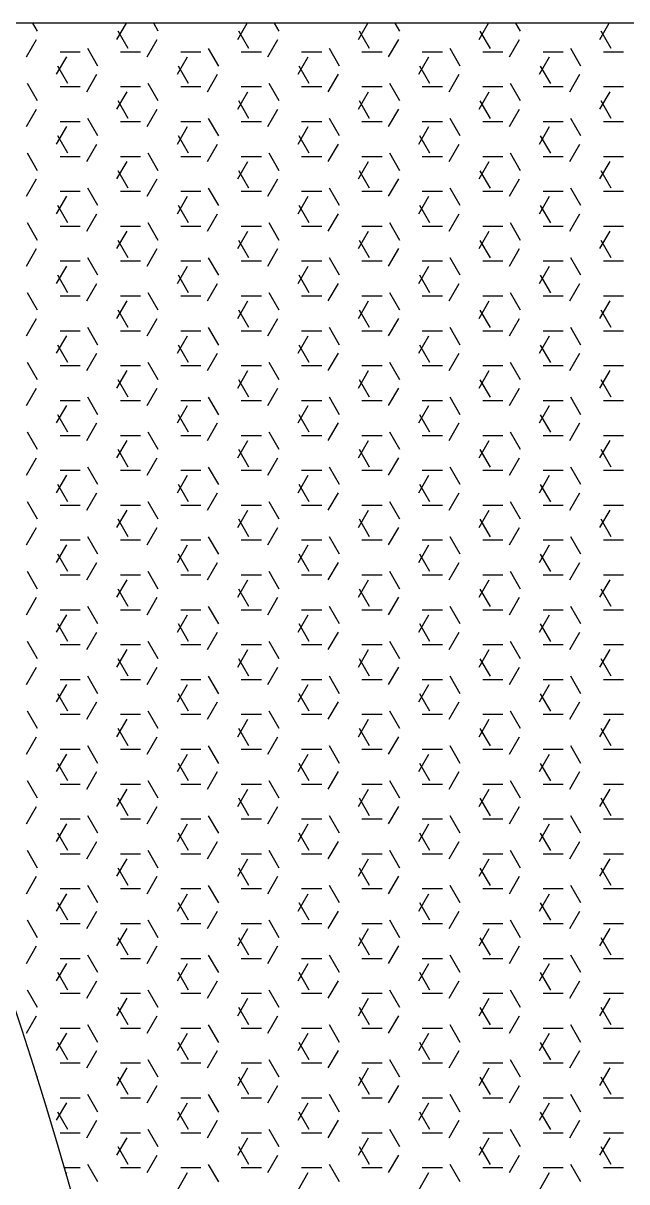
# Model space of a CAD drawing. Header units: inches. Extents: x 17051 to 22421, y 40046 to 42546.
# Drawn here: x 17401.95 to 17421, y 41664.05 to 41700.59 of the extents above; entities that cross this region are included whole.
import ezdxf

# ---------------------------------------------------------------- set-up
doc = ezdxf.new("R2010")
doc.units = ezdxf.units.IN
doc.header["$MEASUREMENT"] = 0
doc.layers.add('freecads.com', color=7, linetype='Continuous')

msp = doc.modelspace()

# ---------------------------------------------------------------- linework, layer by layer
at = {"layer": 'freecads.com'}
for p, q in [((17430.61, 41700.594), (17386.844, 41700.594)), ((17402.401, 41700.34), (17402.255, 41700.594)), ((17404.907, 41700.082), (17405.203, 41700.594)), ((17406.211, 41700.34), (17406.065, 41700.594)), ((17408.717, 41700.082), (17409.013, 41700.594)), ((17410.021, 41700.34), (17409.875, 41700.594)), ((17412.527, 41700.082), (17412.823, 41700.594)), ((17413.831, 41700.34), (17413.685, 41700.594)), ((17416.337, 41700.082), (17416.633, 41700.594)), ((17417.641, 41700.34), (17417.495, 41700.594)), ((17420.147, 41700.082), (17420.443, 41700.594)), ((17405.259, 41699.791), (17404.941, 41700.34)), ((17409.069, 41699.791), (17408.751, 41700.34)), ((17412.879, 41699.791), (17412.561, 41700.34)), ((17416.689, 41699.791), (17416.371, 41700.34)), ((17420.499, 41699.791), (17420.181, 41700.34)), ((17402.05, 41699.532), (17402.367, 41700.082)), ((17404.306, 41699.241), (17403.989, 41699.791)), ((17405.86, 41699.532), (17406.177, 41700.082)), ((17408.116, 41699.241), (17407.799, 41699.791)), ((17409.67, 41699.532), (17409.987, 41700.082)), ((17411.926, 41699.241), (17411.609, 41699.791)), ((17413.48, 41699.532), (17413.797, 41700.082)), ((17415.736, 41699.241), (17415.419, 41699.791)), ((17417.29, 41699.532), (17417.607, 41700.082)), ((17419.546, 41699.241), (17419.229, 41699.791)), ((17403.002, 41698.982), (17403.32, 41699.532)), ((17403.112, 41699.691), (17403.747, 41699.691)), ((17405.017, 41699.691), (17405.652, 41699.691)), ((17406.812, 41698.982), (17407.13, 41699.532)), ((17406.922, 41699.691), (17407.557, 41699.691)), ((17408.827, 41699.691), (17409.462, 41699.691)), ((17410.622, 41698.982), (17410.94, 41699.532)), ((17410.732, 41699.691), (17411.367, 41699.691)), ((17412.637, 41699.691), (17413.272, 41699.691)), ((17414.432, 41698.982), (17414.75, 41699.532)), ((17414.542, 41699.691), (17415.177, 41699.691)), ((17416.447, 41699.691), (17417.082, 41699.691)), ((17418.242, 41698.982), (17418.56, 41699.532)), ((17418.352, 41699.691), (17418.987, 41699.691)), ((17420.257, 41699.691), (17420.892, 41699.691)), ((17403.354, 41698.691), (17403.036, 41699.241)), ((17407.164, 41698.691), (17406.846, 41699.241)), ((17410.974, 41698.691), (17410.656, 41699.241)), ((17414.784, 41698.691), (17414.466, 41699.241)), ((17418.594, 41698.691), (17418.276, 41699.241)), ((17402.401, 41698.141), (17402.084, 41698.691)), ((17403.955, 41698.432), (17404.272, 41698.982)), ((17406.211, 41698.141), (17405.894, 41698.691)), ((17407.765, 41698.432), (17408.082, 41698.982)), ((17410.021, 41698.141), (17409.704, 41698.691)), ((17411.575, 41698.432), (17411.892, 41698.982)), ((17413.831, 41698.141), (17413.514, 41698.691)), ((17415.385, 41698.432), (17415.702, 41698.982)), ((17417.641, 41698.141), (17417.324, 41698.691)), ((17419.195, 41698.432), (17419.512, 41698.982)), ((17403.112, 41698.591), (17403.747, 41698.591)), ((17404.907, 41697.882), (17405.225, 41698.432)), ((17405.017, 41698.591), (17405.652, 41698.591)), ((17406.922, 41698.591), (17407.557, 41698.591)), ((17408.717, 41697.882), (17409.035, 41698.432)), ((17408.827, 41698.591), (17409.462, 41698.591)), ((17410.732, 41698.591), (17411.367, 41698.591)), ((17412.527, 41697.882), (17412.845, 41698.432)), ((17412.637, 41698.591), (17413.272, 41698.591)), ((17414.542, 41698.591), (17415.177, 41698.591)), ((17416.337, 41697.882), (17416.655, 41698.432)), ((17416.447, 41698.591), (17417.082, 41698.591)), ((17418.352, 41698.591), (17418.987, 41698.591)), ((17420.147, 41697.882), (17420.465, 41698.432)), ((17420.257, 41698.591), (17420.892, 41698.591)), ((17405.259, 41697.591), (17404.941, 41698.141)), ((17409.069, 41697.591), (17408.751, 41698.141)), ((17412.879, 41697.591), (17412.561, 41698.141)), ((17416.689, 41697.591), (17416.371, 41698.141)), ((17420.499, 41697.591), (17420.181, 41698.141)), ((17402.05, 41697.332), (17402.367, 41697.882)), ((17404.306, 41697.041), (17403.989, 41697.591)), ((17405.86, 41697.332), (17406.177, 41697.882)), ((17408.116, 41697.041), (17407.799, 41697.591)), ((17409.67, 41697.332), (17409.987, 41697.882)), ((17411.926, 41697.041), (17411.609, 41697.591)), ((17413.48, 41697.332), (17413.797, 41697.882)), ((17415.736, 41697.041), (17415.419, 41697.591)), ((17417.29, 41697.332), (17417.607, 41697.882)), ((17419.546, 41697.041), (17419.229, 41697.591)), ((17403.002, 41696.782), (17403.32, 41697.332)), ((17403.112, 41697.491), (17403.747, 41697.491)), ((17405.017, 41697.491), (17405.652, 41697.491)), ((17406.812, 41696.782), (17407.13, 41697.332)), ((17406.922, 41697.491), (17407.557, 41697.491)), ((17408.827, 41697.491), (17409.462, 41697.491)), ((17410.622, 41696.782), (17410.94, 41697.332)), ((17410.732, 41697.491), (17411.367, 41697.491)), ((17412.637, 41697.491), (17413.272, 41697.491)), ((17414.432, 41696.782), (17414.75, 41697.332)), ((17414.542, 41697.491), (17415.177, 41697.491)), ((17416.447, 41697.491), (17417.082, 41697.491)), ((17418.242, 41696.782), (17418.56, 41697.332)), ((17418.352, 41697.491), (17418.987, 41697.491)), ((17420.257, 41697.491), (17420.892, 41697.491)), ((17403.354, 41696.491), (17403.036, 41697.041)), ((17407.164, 41696.491), (17406.846, 41697.041)), ((17410.974, 41696.491), (17410.656, 41697.041)), ((17414.784, 41696.491), (17414.466, 41697.041)), ((17418.594, 41696.491), (17418.276, 41697.041)), ((17402.401, 41695.941), (17402.084, 41696.491)), ((17403.955, 41696.232), (17404.272, 41696.782)), ((17406.211, 41695.941), (17405.894, 41696.491)), ((17407.765, 41696.232), (17408.082, 41696.782)), ((17410.021, 41695.941), (17409.704, 41696.491)), ((17411.575, 41696.232), (17411.892, 41696.782)), ((17413.831, 41695.941), (17413.514, 41696.491)), ((17415.385, 41696.232), (17415.702, 41696.782)), ((17417.641, 41695.941), (17417.324, 41696.491)), ((17419.195, 41696.232), (17419.512, 41696.782)), ((17403.112, 41696.391), (17403.747, 41696.391)), ((17404.907, 41695.682), (17405.225, 41696.232)), ((17405.017, 41696.391), (17405.652, 41696.391)), ((17406.922, 41696.391), (17407.557, 41696.391)), ((17408.717, 41695.682), (17409.035, 41696.232)), ((17408.827, 41696.391), (17409.462, 41696.391)), ((17410.732, 41696.391), (17411.367, 41696.391)), ((17412.527, 41695.682), (17412.845, 41696.232)), ((17412.637, 41696.391), (17413.272, 41696.391)), ((17414.542, 41696.391), (17415.177, 41696.391)), ((17416.337, 41695.682), (17416.655, 41696.232)), ((17416.447, 41696.391), (17417.082, 41696.391)), ((17418.352, 41696.391), (17418.987, 41696.391)), ((17420.147, 41695.682), (17420.465, 41696.232)), ((17420.257, 41696.391), (17420.892, 41696.391)), ((17405.259, 41695.391), (17404.941, 41695.941)), ((17409.069, 41695.391), (17408.751, 41695.941)), ((17412.879, 41695.391), (17412.561, 41695.941)), ((17416.689, 41695.391), (17416.371, 41695.941)), ((17420.499, 41695.391), (17420.181, 41695.941)), ((17402.05, 41695.132), (17402.367, 41695.682)), ((17405.86, 41695.132), (17406.177, 41695.682)), ((17409.67, 41695.132), (17409.987, 41695.682)), ((17413.48, 41695.132), (17413.797, 41695.682)), ((17417.29, 41695.132), (17417.607, 41695.682)), ((17403.002, 41694.582), (17403.32, 41695.132)), ((17403.112, 41695.291), (17403.747, 41695.291)), ((17404.306, 41694.841), (17403.989, 41695.391)), ((17405.017, 41695.291), (17405.652, 41695.291)), ((17406.812, 41694.582), (17407.13, 41695.132)), ((17406.922, 41695.291), (17407.557, 41695.291)), ((17408.116, 41694.841), (17407.799, 41695.391)), ((17408.827, 41695.291), (17409.462, 41695.291)), ((17410.622, 41694.582), (17410.94, 41695.132)), ((17410.732, 41695.291), (17411.367, 41695.291)), ((17411.926, 41694.841), (17411.609, 41695.391)), ((17412.637, 41695.291), (17413.272, 41695.291)), ((17414.432, 41694.582), (17414.75, 41695.132)), ((17414.542, 41695.291), (17415.177, 41695.291)), ((17415.736, 41694.841), (17415.419, 41695.391)), ((17416.447, 41695.291), (17417.082, 41695.291)), ((17418.242, 41694.582), (17418.56, 41695.132)), ((17418.352, 41695.291), (17418.987, 41695.291)), ((17419.546, 41694.841), (17419.229, 41695.391)), ((17420.257, 41695.291), (17420.892, 41695.291)), ((17403.354, 41694.291), (17403.036, 41694.841)), ((17407.164, 41694.291), (17406.846, 41694.841)), ((17410.974, 41694.291), (17410.656, 41694.841)), ((17414.784, 41694.291), (17414.466, 41694.841)), ((17418.594, 41694.291), (17418.276, 41694.841)), ((17403.955, 41694.032), (17404.272, 41694.582)), ((17407.765, 41694.032), (17408.082, 41694.582)), ((17411.575, 41694.032), (17411.892, 41694.582)), ((17415.385, 41694.032), (17415.702, 41694.582)), ((17419.195, 41694.032), (17419.512, 41694.582)), ((17402.401, 41693.741), (17402.084, 41694.291)), ((17403.112, 41694.192), (17403.747, 41694.192)), ((17404.907, 41693.483), (17405.225, 41694.032)), ((17405.017, 41694.192), (17405.652, 41694.192)), ((17406.211, 41693.741), (17405.894, 41694.291)), ((17406.922, 41694.192), (17407.557, 41694.192)), ((17408.717, 41693.483), (17409.035, 41694.032)), ((17408.827, 41694.192), (17409.462, 41694.192)), ((17410.021, 41693.741), (17409.704, 41694.291)), ((17410.732, 41694.192), (17411.367, 41694.192)), ((17412.527, 41693.483), (17412.845, 41694.032)), ((17412.637, 41694.192), (17413.272, 41694.192)), ((17413.831, 41693.741), (17413.514, 41694.291)), ((17414.542, 41694.192), (17415.177, 41694.192)), ((17416.337, 41693.483), (17416.655, 41694.032)), ((17416.447, 41694.192), (17417.082, 41694.192)), ((17417.641, 41693.741), (17417.324, 41694.291)), ((17418.352, 41694.192), (17418.987, 41694.192)), ((17420.147, 41693.483), (17420.465, 41694.032)), ((17420.257, 41694.192), (17420.892, 41694.192)), ((17405.259, 41693.191), (17404.941, 41693.741)), ((17409.069, 41693.191), (17408.751, 41693.741)), ((17412.879, 41693.191), (17412.561, 41693.741)), ((17416.689, 41693.191), (17416.371, 41693.741)), ((17420.499, 41693.191), (17420.181, 41693.741)), ((17402.05, 41692.933), (17402.367, 41693.483)), ((17405.86, 41692.933), (17406.177, 41693.483)), ((17409.67, 41692.933), (17409.987, 41693.483)), ((17413.48, 41692.933), (17413.797, 41693.483)), ((17417.29, 41692.933), (17417.607, 41693.483)), ((17403.002, 41692.383), (17403.32, 41692.933)), ((17403.112, 41693.092), (17403.747, 41693.092)), ((17404.306, 41692.642), (17403.989, 41693.191)), ((17405.017, 41693.092), (17405.652, 41693.092)), ((17406.812, 41692.383), (17407.13, 41692.933)), ((17406.922, 41693.092), (17407.557, 41693.092)), ((17408.116, 41692.642), (17407.799, 41693.191)), ((17408.827, 41693.092), (17409.462, 41693.092)), ((17410.622, 41692.383), (17410.94, 41692.933)), ((17410.732, 41693.092), (17411.367, 41693.092)), ((17411.926, 41692.642), (17411.609, 41693.191)), ((17412.637, 41693.092), (17413.272, 41693.092)), ((17414.432, 41692.383), (17414.75, 41692.933)), ((17414.542, 41693.092), (17415.177, 41693.092)), ((17415.736, 41692.642), (17415.419, 41693.191)), ((17416.447, 41693.092), (17417.082, 41693.092)), ((17418.242, 41692.383), (17418.56, 41692.933)), ((17418.352, 41693.092), (17418.987, 41693.092)), ((17419.546, 41692.642), (17419.229, 41693.191)), ((17420.257, 41693.092), (17420.892, 41693.092)), ((17403.354, 41692.092), (17403.036, 41692.642)), ((17407.164, 41692.092), (17406.846, 41692.642)), ((17410.974, 41692.092), (17410.656, 41692.642)), ((17414.784, 41692.092), (17414.466, 41692.642)), ((17418.594, 41692.092), (17418.276, 41692.642)), ((17403.955, 41691.833), (17404.272, 41692.383)), ((17407.765, 41691.833), (17408.082, 41692.383)), ((17411.575, 41691.833), (17411.892, 41692.383)), ((17415.385, 41691.833), (17415.702, 41692.383)), ((17419.195, 41691.833), (17419.512, 41692.383)), ((17402.401, 41691.542), (17402.084, 41692.092)), ((17403.112, 41691.992), (17403.747, 41691.992)), ((17404.907, 41691.283), (17405.225, 41691.833)), ((17405.017, 41691.992), (17405.652, 41691.992)), ((17406.211, 41691.542), (17405.894, 41692.092)), ((17406.922, 41691.992), (17407.557, 41691.992)), ((17408.717, 41691.283), (17409.035, 41691.833)), ((17408.827, 41691.992), (17409.462, 41691.992)), ((17410.021, 41691.542), (17409.704, 41692.092)), ((17410.732, 41691.992), (17411.367, 41691.992)), ((17412.527, 41691.283), (17412.845, 41691.833)), ((17412.637, 41691.992), (17413.272, 41691.992)), ((17413.831, 41691.542), (17413.514, 41692.092)), ((17414.542, 41691.992), (17415.177, 41691.992)), ((17416.337, 41691.283), (17416.655, 41691.833)), ((17416.447, 41691.992), (17417.082, 41691.992)), ((17417.641, 41691.542), (17417.324, 41692.092)), ((17418.352, 41691.992), (17418.987, 41691.992)), ((17420.147, 41691.283), (17420.465, 41691.833)), ((17420.257, 41691.992), (17420.892, 41691.992)), ((17405.259, 41690.992), (17404.941, 41691.542)), ((17409.069, 41690.992), (17408.751, 41691.542)), ((17412.879, 41690.992), (17412.561, 41691.542)), ((17416.689, 41690.992), (17416.371, 41691.542)), ((17420.499, 41690.992), (17420.181, 41691.542)), ((17402.05, 41690.733), (17402.367, 41691.283)), ((17405.86, 41690.733), (17406.177, 41691.283)), ((17409.67, 41690.733), (17409.987, 41691.283)), ((17413.48, 41690.733), (17413.797, 41691.283)), ((17417.29, 41690.733), (17417.607, 41691.283)), ((17403.002, 41690.183), (17403.32, 41690.733)), ((17403.112, 41690.892), (17403.747, 41690.892)), ((17404.306, 41690.442), (17403.989, 41690.992)), ((17405.017, 41690.892), (17405.652, 41690.892)), ((17406.812, 41690.183), (17407.13, 41690.733)), ((17406.922, 41690.892), (17407.557, 41690.892)), ((17408.116, 41690.442), (17407.799, 41690.992)), ((17408.827, 41690.892), (17409.462, 41690.892)), ((17410.622, 41690.183), (17410.94, 41690.733)), ((17410.732, 41690.892), (17411.367, 41690.892)), ((17411.926, 41690.442), (17411.609, 41690.992)), ((17412.637, 41690.892), (17413.272, 41690.892)), ((17414.432, 41690.183), (17414.75, 41690.733)), ((17414.542, 41690.892), (17415.177, 41690.892)), ((17415.736, 41690.442), (17415.419, 41690.992)), ((17416.447, 41690.892), (17417.082, 41690.892)), ((17418.242, 41690.183), (17418.56, 41690.733)), ((17418.352, 41690.892), (17418.987, 41690.892)), ((17419.546, 41690.442), (17419.229, 41690.992)), ((17420.257, 41690.892), (17420.892, 41690.892)), ((17403.354, 41689.892), (17403.036, 41690.442)), ((17407.164, 41689.892), (17406.846, 41690.442)), ((17410.974, 41689.892), (17410.656, 41690.442)), ((17414.784, 41689.892), (17414.466, 41690.442)), ((17418.594, 41689.892), (17418.276, 41690.442)), ((17403.955, 41689.633), (17404.272, 41690.183)), ((17407.765, 41689.633), (17408.082, 41690.183)), ((17411.575, 41689.633), (17411.892, 41690.183)), ((17415.385, 41689.633), (17415.702, 41690.183)), ((17419.195, 41689.633), (17419.512, 41690.183)), ((17402.401, 41689.342), (17402.084, 41689.892)), ((17403.112, 41689.792), (17403.747, 41689.792)), ((17404.907, 41689.083), (17405.225, 41689.633)), ((17405.017, 41689.792), (17405.652, 41689.792)), ((17406.211, 41689.342), (17405.894, 41689.892)), ((17406.922, 41689.792), (17407.557, 41689.792)), ((17408.717, 41689.083), (17409.035, 41689.633)), ((17408.827, 41689.792), (17409.462, 41689.792)), ((17410.021, 41689.342), (17409.704, 41689.892)), ((17410.732, 41689.792), (17411.367, 41689.792)), ((17412.527, 41689.083), (17412.845, 41689.633)), ((17412.637, 41689.792), (17413.272, 41689.792)), ((17413.831, 41689.342), (17413.514, 41689.892)), ((17414.542, 41689.792), (17415.177, 41689.792)), ((17416.337, 41689.083), (17416.655, 41689.633)), ((17416.447, 41689.792), (17417.082, 41689.792)), ((17417.641, 41689.342), (17417.324, 41689.892)), ((17418.352, 41689.792), (17418.987, 41689.792)), ((17420.147, 41689.083), (17420.465, 41689.633)), ((17420.257, 41689.792), (17420.892, 41689.792)), ((17405.259, 41688.792), (17404.941, 41689.342)), ((17409.069, 41688.792), (17408.751, 41689.342)), ((17412.879, 41688.792), (17412.561, 41689.342)), ((17416.689, 41688.792), (17416.371, 41689.342)), ((17420.499, 41688.792), (17420.181, 41689.342)), ((17402.05, 41688.533), (17402.367, 41689.083)), ((17405.86, 41688.533), (17406.177, 41689.083)), ((17409.67, 41688.533), (17409.987, 41689.083)), ((17413.48, 41688.533), (17413.797, 41689.083)), ((17417.29, 41688.533), (17417.607, 41689.083)), ((17403.002, 41687.983), (17403.32, 41688.533)), ((17403.112, 41688.692), (17403.747, 41688.692)), ((17404.306, 41688.242), (17403.989, 41688.792)), ((17405.017, 41688.692), (17405.652, 41688.692)), ((17406.812, 41687.983), (17407.13, 41688.533)), ((17406.922, 41688.692), (17407.557, 41688.692)), ((17408.116, 41688.242), (17407.799, 41688.792)), ((17408.827, 41688.692), (17409.462, 41688.692)), ((17410.622, 41687.983), (17410.94, 41688.533)), ((17410.732, 41688.692), (17411.367, 41688.692)), ((17411.926, 41688.242), (17411.609, 41688.792)), ((17412.637, 41688.692), (17413.272, 41688.692)), ((17414.432, 41687.983), (17414.75, 41688.533)), ((17414.542, 41688.692), (17415.177, 41688.692)), ((17415.736, 41688.242), (17415.419, 41688.792)), ((17416.447, 41688.692), (17417.082, 41688.692)), ((17418.242, 41687.983), (17418.56, 41688.533)), ((17418.352, 41688.692), (17418.987, 41688.692)), ((17419.546, 41688.242), (17419.229, 41688.792)), ((17420.257, 41688.692), (17420.892, 41688.692)), ((17403.354, 41687.692), (17403.036, 41688.242)), ((17407.164, 41687.692), (17406.846, 41688.242)), ((17410.974, 41687.692), (17410.656, 41688.242)), ((17414.784, 41687.692), (17414.466, 41688.242)), ((17418.594, 41687.692), (17418.276, 41688.242)), ((17403.955, 41687.433), (17404.272, 41687.983)), ((17407.765, 41687.433), (17408.082, 41687.983)), ((17411.575, 41687.433), (17411.892, 41687.983)), ((17415.385, 41687.433), (17415.702, 41687.983)), ((17419.195, 41687.433), (17419.512, 41687.983)), ((17402.401, 41687.142), (17402.084, 41687.692)), ((17403.112, 41687.592), (17403.747, 41687.592)), ((17404.907, 41686.883), (17405.225, 41687.433)), ((17405.017, 41687.592), (17405.652, 41687.592)), ((17406.211, 41687.142), (17405.894, 41687.692)), ((17406.922, 41687.592), (17407.557, 41687.592)), ((17408.717, 41686.883), (17409.035, 41687.433)), ((17408.827, 41687.592), (17409.462, 41687.592)), ((17410.021, 41687.142), (17409.704, 41687.692)), ((17410.732, 41687.592), (17411.367, 41687.592)), ((17412.527, 41686.883), (17412.845, 41687.433)), ((17412.637, 41687.592), (17413.272, 41687.592)), ((17413.831, 41687.142), (17413.514, 41687.692)), ((17414.542, 41687.592), (17415.177, 41687.592)), ((17416.337, 41686.883), (17416.655, 41687.433)), ((17416.447, 41687.592), (17417.082, 41687.592)), ((17417.641, 41687.142), (17417.324, 41687.692)), ((17418.352, 41687.592), (17418.987, 41687.592)), ((17420.147, 41686.883), (17420.465, 41687.433)), ((17420.257, 41687.592), (17420.892, 41687.592)), ((17405.259, 41686.592), (17404.941, 41687.142)), ((17409.069, 41686.592), (17408.751, 41687.142)), ((17412.879, 41686.592), (17412.561, 41687.142)), ((17416.689, 41686.592), (17416.371, 41687.142)), ((17420.499, 41686.592), (17420.181, 41687.142)), ((17402.05, 41686.333), (17402.367, 41686.883)), ((17405.86, 41686.333), (17406.177, 41686.883)), ((17409.67, 41686.333), (17409.987, 41686.883)), ((17413.48, 41686.333), (17413.797, 41686.883)), ((17417.29, 41686.333), (17417.607, 41686.883)), ((17403.002, 41685.784), (17403.32, 41686.333)), ((17403.112, 41686.493), (17403.747, 41686.493)), ((17404.306, 41686.042), (17403.989, 41686.592)), ((17405.017, 41686.493), (17405.652, 41686.493)), ((17406.812, 41685.784), (17407.13, 41686.333)), ((17406.922, 41686.493), (17407.557, 41686.493)), ((17408.116, 41686.042), (17407.799, 41686.592)), ((17408.827, 41686.493), (17409.462, 41686.493)), ((17410.622, 41685.784), (17410.94, 41686.333)), ((17410.732, 41686.493), (17411.367, 41686.493)), ((17411.926, 41686.042), (17411.609, 41686.592)), ((17412.637, 41686.493), (17413.272, 41686.493)), ((17414.432, 41685.784), (17414.75, 41686.333)), ((17414.542, 41686.493), (17415.177, 41686.493)), ((17415.736, 41686.042), (17415.419, 41686.592)), ((17416.447, 41686.493), (17417.082, 41686.493)), ((17418.242, 41685.784), (17418.56, 41686.333)), ((17418.352, 41686.493), (17418.987, 41686.493)), ((17419.546, 41686.042), (17419.229, 41686.592)), ((17420.257, 41686.493), (17420.892, 41686.493)), ((17403.354, 41685.492), (17403.036, 41686.042)), ((17407.164, 41685.492), (17406.846, 41686.042)), ((17410.974, 41685.492), (17410.656, 41686.042)), ((17414.784, 41685.492), (17414.466, 41686.042)), ((17418.594, 41685.492), (17418.276, 41686.042)), ((17403.955, 41685.234), (17404.272, 41685.784)), ((17407.765, 41685.234), (17408.082, 41685.784)), ((17411.575, 41685.234), (17411.892, 41685.784)), ((17415.385, 41685.234), (17415.702, 41685.784)), ((17419.195, 41685.234), (17419.512, 41685.784)), ((17402.401, 41684.943), (17402.084, 41685.492)), ((17403.112, 41685.393), (17403.747, 41685.393)), ((17404.907, 41684.684), (17405.225, 41685.234)), ((17405.017, 41685.393), (17405.652, 41685.393)), ((17406.211, 41684.943), (17405.894, 41685.492)), ((17406.922, 41685.393), (17407.557, 41685.393)), ((17408.717, 41684.684), (17409.035, 41685.234)), ((17408.827, 41685.393), (17409.462, 41685.393)), ((17410.021, 41684.943), (17409.704, 41685.492)), ((17410.732, 41685.393), (17411.367, 41685.393)), ((17412.527, 41684.684), (17412.845, 41685.234)), ((17412.637, 41685.393), (17413.272, 41685.393)), ((17413.831, 41684.943), (17413.514, 41685.492)), ((17414.542, 41685.393), (17415.177, 41685.393)), ((17416.337, 41684.684), (17416.655, 41685.234)), ((17416.447, 41685.393), (17417.082, 41685.393)), ((17417.641, 41684.943), (17417.324, 41685.492)), ((17418.352, 41685.393), (17418.987, 41685.393)), ((17420.147, 41684.684), (17420.465, 41685.234)), ((17420.257, 41685.393), (17420.892, 41685.393)), ((17405.259, 41684.393), (17404.941, 41684.943)), ((17409.069, 41684.393), (17408.751, 41684.943)), ((17412.879, 41684.393), (17412.561, 41684.943)), ((17416.689, 41684.393), (17416.371, 41684.943)), ((17420.499, 41684.393), (17420.181, 41684.943)), ((17402.05, 41684.134), (17402.367, 41684.684)), ((17405.86, 41684.134), (17406.177, 41684.684)), ((17409.67, 41684.134), (17409.987, 41684.684)), ((17413.48, 41684.134), (17413.797, 41684.684)), ((17417.29, 41684.134), (17417.607, 41684.684)), ((17403.002, 41683.584), (17403.32, 41684.134)), ((17403.112, 41684.293), (17403.747, 41684.293)), ((17404.306, 41683.843), (17403.989, 41684.393)), ((17405.017, 41684.293), (17405.652, 41684.293)), ((17406.812, 41683.584), (17407.13, 41684.134)), ((17406.922, 41684.293), (17407.557, 41684.293)), ((17408.116, 41683.843), (17407.799, 41684.393)), ((17408.827, 41684.293), (17409.462, 41684.293)), ((17410.622, 41683.584), (17410.94, 41684.134)), ((17410.732, 41684.293), (17411.367, 41684.293)), ((17411.926, 41683.843), (17411.609, 41684.393)), ((17412.637, 41684.293), (17413.272, 41684.293)), ((17414.432, 41683.584), (17414.75, 41684.134)), ((17414.542, 41684.293), (17415.177, 41684.293)), ((17415.736, 41683.843), (17415.419, 41684.393)), ((17416.447, 41684.293), (17417.082, 41684.293)), ((17418.242, 41683.584), (17418.56, 41684.134)), ((17418.352, 41684.293), (17418.987, 41684.293)), ((17419.546, 41683.843), (17419.229, 41684.393)), ((17420.257, 41684.293), (17420.892, 41684.293)), ((17403.354, 41683.293), (17403.036, 41683.843)), ((17407.164, 41683.293), (17406.846, 41683.843)), ((17410.974, 41683.293), (17410.656, 41683.843)), ((17414.784, 41683.293), (17414.466, 41683.843)), ((17418.594, 41683.293), (17418.276, 41683.843)), ((17403.955, 41683.034), (17404.272, 41683.584)), ((17407.765, 41683.034), (17408.082, 41683.584)), ((17411.575, 41683.034), (17411.892, 41683.584)), ((17415.385, 41683.034), (17415.702, 41683.584)), ((17419.195, 41683.034), (17419.512, 41683.584)), ((17402.401, 41682.743), (17402.084, 41683.293)), ((17403.112, 41683.193), (17403.747, 41683.193)), ((17404.907, 41682.484), (17405.225, 41683.034)), ((17405.017, 41683.193), (17405.652, 41683.193)), ((17406.211, 41682.743), (17405.894, 41683.293)), ((17406.922, 41683.193), (17407.557, 41683.193)), ((17408.717, 41682.484), (17409.035, 41683.034)), ((17408.827, 41683.193), (17409.462, 41683.193)), ((17410.021, 41682.743), (17409.704, 41683.293)), ((17410.732, 41683.193), (17411.367, 41683.193)), ((17412.527, 41682.484), (17412.845, 41683.034)), ((17412.637, 41683.193), (17413.272, 41683.193)), ((17413.831, 41682.743), (17413.514, 41683.293)), ((17414.542, 41683.193), (17415.177, 41683.193)), ((17416.337, 41682.484), (17416.655, 41683.034)), ((17416.447, 41683.193), (17417.082, 41683.193)), ((17417.641, 41682.743), (17417.324, 41683.293)), ((17418.352, 41683.193), (17418.987, 41683.193)), ((17420.147, 41682.484), (17420.465, 41683.034)), ((17420.257, 41683.193), (17420.892, 41683.193)), ((17405.259, 41682.193), (17404.941, 41682.743)), ((17409.069, 41682.193), (17408.751, 41682.743)), ((17412.879, 41682.193), (17412.561, 41682.743)), ((17416.689, 41682.193), (17416.371, 41682.743)), ((17420.499, 41682.193), (17420.181, 41682.743)), ((17402.05, 41681.934), (17402.367, 41682.484)), ((17405.86, 41681.934), (17406.177, 41682.484)), ((17409.67, 41681.934), (17409.987, 41682.484)), ((17413.48, 41681.934), (17413.797, 41682.484)), ((17417.29, 41681.934), (17417.607, 41682.484)), ((17403.002, 41681.384), (17403.32, 41681.934)), ((17403.112, 41682.093), (17403.747, 41682.093)), ((17404.306, 41681.643), (17403.989, 41682.193)), ((17405.017, 41682.093), (17405.652, 41682.093)), ((17406.812, 41681.384), (17407.13, 41681.934)), ((17406.922, 41682.093), (17407.557, 41682.093)), ((17408.116, 41681.643), (17407.799, 41682.193)), ((17408.827, 41682.093), (17409.462, 41682.093)), ((17410.622, 41681.384), (17410.94, 41681.934)), ((17410.732, 41682.093), (17411.367, 41682.093)), ((17411.926, 41681.643), (17411.609, 41682.193)), ((17412.637, 41682.093), (17413.272, 41682.093)), ((17414.432, 41681.384), (17414.75, 41681.934)), ((17414.542, 41682.093), (17415.177, 41682.093)), ((17415.736, 41681.643), (17415.419, 41682.193)), ((17416.447, 41682.093), (17417.082, 41682.093)), ((17418.242, 41681.384), (17418.56, 41681.934)), ((17418.352, 41682.093), (17418.987, 41682.093)), ((17419.546, 41681.643), (17419.229, 41682.193)), ((17420.257, 41682.093), (17420.892, 41682.093)), ((17403.354, 41681.093), (17403.036, 41681.643)), ((17407.164, 41681.093), (17406.846, 41681.643)), ((17410.974, 41681.093), (17410.656, 41681.643)), ((17414.784, 41681.093), (17414.466, 41681.643)), ((17418.594, 41681.093), (17418.276, 41681.643)), ((17403.955, 41680.834), (17404.272, 41681.384)), ((17407.765, 41680.834), (17408.082, 41681.384)), ((17411.575, 41680.834), (17411.892, 41681.384)), ((17415.385, 41680.834), (17415.702, 41681.384)), ((17419.195, 41680.834), (17419.512, 41681.384)), ((17402.401, 41680.543), (17402.084, 41681.093)), ((17403.112, 41680.993), (17403.747, 41680.993)), ((17404.907, 41680.284), (17405.225, 41680.834)), ((17405.017, 41680.993), (17405.652, 41680.993)), ((17406.211, 41680.543), (17405.894, 41681.093)), ((17406.922, 41680.993), (17407.557, 41680.993)), ((17408.717, 41680.284), (17409.035, 41680.834)), ((17408.827, 41680.993), (17409.462, 41680.993)), ((17410.021, 41680.543), (17409.704, 41681.093)), ((17410.732, 41680.993), (17411.367, 41680.993)), ((17412.527, 41680.284), (17412.845, 41680.834)), ((17412.637, 41680.993), (17413.272, 41680.993)), ((17413.831, 41680.543), (17413.514, 41681.093)), ((17414.542, 41680.993), (17415.177, 41680.993)), ((17416.337, 41680.284), (17416.655, 41680.834)), ((17416.447, 41680.993), (17417.082, 41680.993)), ((17417.641, 41680.543), (17417.324, 41681.093)), ((17418.352, 41680.993), (17418.987, 41680.993)), ((17420.147, 41680.284), (17420.465, 41680.834)), ((17420.257, 41680.993), (17420.892, 41680.993)), ((17405.259, 41679.993), (17404.941, 41680.543)), ((17409.069, 41679.993), (17408.751, 41680.543)), ((17412.879, 41679.993), (17412.561, 41680.543)), ((17416.689, 41679.993), (17416.371, 41680.543)), ((17420.499, 41679.993), (17420.181, 41680.543)), ((17402.05, 41679.734), (17402.367, 41680.284)), ((17405.86, 41679.734), (17406.177, 41680.284)), ((17409.67, 41679.734), (17409.987, 41680.284)), ((17413.48, 41679.734), (17413.797, 41680.284)), ((17417.29, 41679.734), (17417.607, 41680.284)), ((17403.002, 41679.184), (17403.32, 41679.734)), ((17403.112, 41679.893), (17403.747, 41679.893)), ((17404.306, 41679.443), (17403.989, 41679.993)), ((17405.017, 41679.893), (17405.652, 41679.893)), ((17406.812, 41679.184), (17407.13, 41679.734)), ((17406.922, 41679.893), (17407.557, 41679.893)), ((17408.116, 41679.443), (17407.799, 41679.993)), ((17408.827, 41679.893), (17409.462, 41679.893)), ((17410.622, 41679.184), (17410.94, 41679.734)), ((17410.732, 41679.893), (17411.367, 41679.893)), ((17411.926, 41679.443), (17411.609, 41679.993)), ((17412.637, 41679.893), (17413.272, 41679.893)), ((17414.432, 41679.184), (17414.75, 41679.734)), ((17414.542, 41679.893), (17415.177, 41679.893)), ((17415.736, 41679.443), (17415.419, 41679.993)), ((17416.447, 41679.893), (17417.082, 41679.893)), ((17418.242, 41679.184), (17418.56, 41679.734)), ((17418.352, 41679.893), (17418.987, 41679.893)), ((17419.546, 41679.443), (17419.229, 41679.993)), ((17420.257, 41679.893), (17420.892, 41679.893)), ((17403.354, 41678.893), (17403.036, 41679.443)), ((17407.164, 41678.893), (17406.846, 41679.443)), ((17410.974, 41678.893), (17410.656, 41679.443)), ((17414.784, 41678.893), (17414.466, 41679.443)), ((17418.594, 41678.893), (17418.276, 41679.443)), ((17403.955, 41678.635), (17404.272, 41679.184)), ((17407.765, 41678.635), (17408.082, 41679.184)), ((17411.575, 41678.635), (17411.892, 41679.184)), ((17415.385, 41678.635), (17415.702, 41679.184)), ((17419.195, 41678.635), (17419.512, 41679.184)), ((17402.401, 41678.343), (17402.084, 41678.893)), ((17403.112, 41678.794), (17403.747, 41678.794)), ((17404.907, 41678.085), (17405.225, 41678.635)), ((17405.017, 41678.794), (17405.652, 41678.794)), ((17406.211, 41678.343), (17405.894, 41678.893)), ((17406.922, 41678.794), (17407.557, 41678.794)), ((17408.717, 41678.085), (17409.035, 41678.635)), ((17408.827, 41678.794), (17409.462, 41678.794)), ((17410.021, 41678.343), (17409.704, 41678.893)), ((17410.732, 41678.794), (17411.367, 41678.794)), ((17412.527, 41678.085), (17412.845, 41678.635)), ((17412.637, 41678.794), (17413.272, 41678.794)), ((17413.831, 41678.343), (17413.514, 41678.893)), ((17414.542, 41678.794), (17415.177, 41678.794)), ((17416.337, 41678.085), (17416.655, 41678.635)), ((17416.447, 41678.794), (17417.082, 41678.794)), ((17417.641, 41678.343), (17417.324, 41678.893)), ((17418.352, 41678.794), (17418.987, 41678.794)), ((17420.147, 41678.085), (17420.465, 41678.635)), ((17420.257, 41678.794), (17420.892, 41678.794)), ((17405.259, 41677.794), (17404.941, 41678.343)), ((17409.069, 41677.794), (17408.751, 41678.343)), ((17412.879, 41677.794), (17412.561, 41678.343)), ((17416.689, 41677.794), (17416.371, 41678.343)), ((17420.499, 41677.794), (17420.181, 41678.343)), ((17402.05, 41677.535), (17402.367, 41678.085)), ((17405.86, 41677.535), (17406.177, 41678.085)), ((17409.67, 41677.535), (17409.987, 41678.085)), ((17413.48, 41677.535), (17413.797, 41678.085)), ((17417.29, 41677.535), (17417.607, 41678.085)), ((17403.002, 41676.985), (17403.32, 41677.535)), ((17403.112, 41677.694), (17403.747, 41677.694)), ((17404.306, 41677.244), (17403.989, 41677.794)), ((17405.017, 41677.694), (17405.652, 41677.694)), ((17406.812, 41676.985), (17407.13, 41677.535)), ((17406.922, 41677.694), (17407.557, 41677.694)), ((17408.116, 41677.244), (17407.799, 41677.794)), ((17408.827, 41677.694), (17409.462, 41677.694)), ((17410.622, 41676.985), (17410.94, 41677.535)), ((17410.732, 41677.694), (17411.367, 41677.694)), ((17411.926, 41677.244), (17411.609, 41677.794)), ((17412.637, 41677.694), (17413.272, 41677.694)), ((17414.432, 41676.985), (17414.75, 41677.535)), ((17414.542, 41677.694), (17415.177, 41677.694)), ((17415.736, 41677.244), (17415.419, 41677.794)), ((17416.447, 41677.694), (17417.082, 41677.694)), ((17418.242, 41676.985), (17418.56, 41677.535)), ((17418.352, 41677.694), (17418.987, 41677.694)), ((17419.546, 41677.244), (17419.229, 41677.794)), ((17420.257, 41677.694), (17420.892, 41677.694)), ((17403.354, 41676.694), (17403.036, 41677.244)), ((17407.164, 41676.694), (17406.846, 41677.244)), ((17410.974, 41676.694), (17410.656, 41677.244)), ((17414.784, 41676.694), (17414.466, 41677.244)), ((17418.594, 41676.694), (17418.276, 41677.244)), ((17403.955, 41676.435), (17404.272, 41676.985)), ((17407.765, 41676.435), (17408.082, 41676.985)), ((17411.575, 41676.435), (17411.892, 41676.985)), ((17415.385, 41676.435), (17415.702, 41676.985)), ((17419.195, 41676.435), (17419.512, 41676.985)), ((17402.401, 41676.144), (17402.084, 41676.694)), ((17403.112, 41676.594), (17403.747, 41676.594)), ((17404.907, 41675.885), (17405.225, 41676.435)), ((17405.017, 41676.594), (17405.652, 41676.594)), ((17406.211, 41676.144), (17405.894, 41676.694)), ((17406.922, 41676.594), (17407.557, 41676.594)), ((17408.717, 41675.885), (17409.035, 41676.435)), ((17408.827, 41676.594), (17409.462, 41676.594)), ((17410.021, 41676.144), (17409.704, 41676.694)), ((17410.732, 41676.594), (17411.367, 41676.594)), ((17412.527, 41675.885), (17412.845, 41676.435)), ((17412.637, 41676.594), (17413.272, 41676.594)), ((17413.831, 41676.144), (17413.514, 41676.694)), ((17414.542, 41676.594), (17415.177, 41676.594)), ((17416.337, 41675.885), (17416.655, 41676.435)), ((17416.447, 41676.594), (17417.082, 41676.594)), ((17417.641, 41676.144), (17417.324, 41676.694)), ((17418.352, 41676.594), (17418.987, 41676.594)), ((17420.147, 41675.885), (17420.465, 41676.435)), ((17420.257, 41676.594), (17420.892, 41676.594)), ((17405.259, 41675.594), (17404.941, 41676.144)), ((17409.069, 41675.594), (17408.751, 41676.144)), ((17412.879, 41675.594), (17412.561, 41676.144)), ((17416.689, 41675.594), (17416.371, 41676.144)), ((17420.499, 41675.594), (17420.181, 41676.144)), ((17402.05, 41675.335), (17402.367, 41675.885)), ((17405.86, 41675.335), (17406.177, 41675.885)), ((17409.67, 41675.335), (17409.987, 41675.885)), ((17413.48, 41675.335), (17413.797, 41675.885)), ((17417.29, 41675.335), (17417.607, 41675.885)), ((17403.002, 41674.785), (17403.32, 41675.335)), ((17403.112, 41675.494), (17403.747, 41675.494)), ((17404.306, 41675.044), (17403.989, 41675.594)), ((17405.017, 41675.494), (17405.652, 41675.494)), ((17406.812, 41674.785), (17407.13, 41675.335)), ((17406.922, 41675.494), (17407.557, 41675.494)), ((17408.116, 41675.044), (17407.799, 41675.594)), ((17408.827, 41675.494), (17409.462, 41675.494)), ((17410.622, 41674.785), (17410.94, 41675.335)), ((17410.732, 41675.494), (17411.367, 41675.494)), ((17411.926, 41675.044), (17411.609, 41675.594)), ((17412.637, 41675.494), (17413.272, 41675.494)), ((17414.432, 41674.785), (17414.75, 41675.335)), ((17414.542, 41675.494), (17415.177, 41675.494)), ((17415.736, 41675.044), (17415.419, 41675.594)), ((17416.447, 41675.494), (17417.082, 41675.494)), ((17418.242, 41674.785), (17418.56, 41675.335)), ((17418.352, 41675.494), (17418.987, 41675.494)), ((17419.546, 41675.044), (17419.229, 41675.594)), ((17420.257, 41675.494), (17420.892, 41675.494)), ((17403.354, 41674.494), (17403.036, 41675.044)), ((17407.164, 41674.494), (17406.846, 41675.044)), ((17410.974, 41674.494), (17410.656, 41675.044)), ((17414.784, 41674.494), (17414.466, 41675.044)), ((17418.594, 41674.494), (17418.276, 41675.044)), ((17403.955, 41674.235), (17404.272, 41674.785)), ((17407.765, 41674.235), (17408.082, 41674.785)), ((17411.575, 41674.235), (17411.892, 41674.785)), ((17415.385, 41674.235), (17415.702, 41674.785)), ((17419.195, 41674.235), (17419.512, 41674.785)), ((17402.401, 41673.944), (17402.084, 41674.494)), ((17403.112, 41674.394), (17403.747, 41674.394)), ((17404.907, 41673.685), (17405.225, 41674.235)), ((17405.017, 41674.394), (17405.652, 41674.394)), ((17406.211, 41673.944), (17405.894, 41674.494)), ((17406.922, 41674.394), (17407.557, 41674.394)), ((17408.717, 41673.685), (17409.035, 41674.235)), ((17408.827, 41674.394), (17409.462, 41674.394)), ((17410.021, 41673.944), (17409.704, 41674.494)), ((17410.732, 41674.394), (17411.367, 41674.394)), ((17412.527, 41673.685), (17412.845, 41674.235)), ((17412.637, 41674.394), (17413.272, 41674.394)), ((17413.831, 41673.944), (17413.514, 41674.494)), ((17414.542, 41674.394), (17415.177, 41674.394)), ((17416.337, 41673.685), (17416.655, 41674.235)), ((17416.447, 41674.394), (17417.082, 41674.394)), ((17417.641, 41673.944), (17417.324, 41674.494)), ((17418.352, 41674.394), (17418.987, 41674.394)), ((17420.147, 41673.685), (17420.465, 41674.235)), ((17420.257, 41674.394), (17420.892, 41674.394)), ((17405.259, 41673.394), (17404.941, 41673.944)), ((17409.069, 41673.394), (17408.751, 41673.944)), ((17412.879, 41673.394), (17412.561, 41673.944)), ((17416.689, 41673.394), (17416.371, 41673.944)), ((17420.499, 41673.394), (17420.181, 41673.944)), ((17402.05, 41673.135), (17402.367, 41673.685)), ((17405.86, 41673.135), (17406.177, 41673.685)), ((17409.67, 41673.135), (17409.987, 41673.685)), ((17413.48, 41673.135), (17413.797, 41673.685)), ((17417.29, 41673.135), (17417.607, 41673.685)), ((17403.002, 41672.585), (17403.32, 41673.135)), ((17403.112, 41673.294), (17403.747, 41673.294)), ((17404.306, 41672.844), (17403.989, 41673.394)), ((17405.017, 41673.294), (17405.652, 41673.294)), ((17406.812, 41672.585), (17407.13, 41673.135)), ((17406.922, 41673.294), (17407.557, 41673.294)), ((17408.116, 41672.844), (17407.799, 41673.394)), ((17408.827, 41673.294), (17409.462, 41673.294)), ((17410.622, 41672.585), (17410.94, 41673.135)), ((17410.732, 41673.294), (17411.367, 41673.294)), ((17411.926, 41672.844), (17411.609, 41673.394)), ((17412.637, 41673.294), (17413.272, 41673.294)), ((17414.432, 41672.585), (17414.75, 41673.135)), ((17414.542, 41673.294), (17415.177, 41673.294)), ((17415.736, 41672.844), (17415.419, 41673.394)), ((17416.447, 41673.294), (17417.082, 41673.294)), ((17418.242, 41672.585), (17418.56, 41673.135)), ((17418.352, 41673.294), (17418.987, 41673.294)), ((17419.546, 41672.844), (17419.229, 41673.394)), ((17420.257, 41673.294), (17420.892, 41673.294)), ((17403.354, 41672.294), (17403.036, 41672.844)), ((17407.164, 41672.294), (17406.846, 41672.844)), ((17410.974, 41672.294), (17410.656, 41672.844)), ((17414.784, 41672.294), (17414.466, 41672.844)), ((17418.594, 41672.294), (17418.276, 41672.844)), ((17403.955, 41672.035), (17404.272, 41672.585)), ((17407.765, 41672.035), (17408.082, 41672.585)), ((17411.575, 41672.035), (17411.892, 41672.585)), ((17415.385, 41672.035), (17415.702, 41672.585)), ((17419.195, 41672.035), (17419.512, 41672.585)), ((17402.401, 41671.744), (17402.084, 41672.294)), ((17403.112, 41672.194), (17403.747, 41672.194)), ((17404.907, 41671.485), (17405.225, 41672.035)), ((17405.017, 41672.194), (17405.652, 41672.194)), ((17406.211, 41671.744), (17405.894, 41672.294)), ((17406.922, 41672.194), (17407.557, 41672.194)), ((17408.717, 41671.485), (17409.035, 41672.035)), ((17408.827, 41672.194), (17409.462, 41672.194)), ((17410.021, 41671.744), (17409.704, 41672.294)), ((17410.732, 41672.194), (17411.367, 41672.194)), ((17412.527, 41671.485), (17412.845, 41672.035)), ((17412.637, 41672.194), (17413.272, 41672.194)), ((17413.831, 41671.744), (17413.514, 41672.294)), ((17414.542, 41672.194), (17415.177, 41672.194)), ((17416.337, 41671.485), (17416.655, 41672.035)), ((17416.447, 41672.194), (17417.082, 41672.194)), ((17417.641, 41671.744), (17417.324, 41672.294)), ((17418.352, 41672.194), (17418.987, 41672.194)), ((17420.147, 41671.485), (17420.465, 41672.035)), ((17420.257, 41672.194), (17420.892, 41672.194)), ((17405.259, 41671.194), (17404.941, 41671.744)), ((17409.069, 41671.194), (17408.751, 41671.744)), ((17412.879, 41671.194), (17412.561, 41671.744)), ((17416.689, 41671.194), (17416.371, 41671.744)), ((17420.499, 41671.194), (17420.181, 41671.744)), ((17402.05, 41670.936), (17402.367, 41671.485)), ((17405.86, 41670.936), (17406.177, 41671.485)), ((17409.67, 41670.936), (17409.987, 41671.485)), ((17413.48, 41670.936), (17413.797, 41671.485)), ((17417.29, 41670.936), (17417.607, 41671.485)), ((17403.002, 41670.386), (17403.32, 41670.936)), ((17403.112, 41671.095), (17403.747, 41671.095)), ((17404.306, 41670.644), (17403.989, 41671.194)), ((17405.017, 41671.095), (17405.652, 41671.095)), ((17406.812, 41670.386), (17407.13, 41670.936)), ((17406.922, 41671.095), (17407.557, 41671.095)), ((17408.116, 41670.644), (17407.799, 41671.194)), ((17408.827, 41671.095), (17409.462, 41671.095)), ((17410.622, 41670.386), (17410.94, 41670.936)), ((17410.732, 41671.095), (17411.367, 41671.095)), ((17411.926, 41670.644), (17411.609, 41671.194)), ((17412.637, 41671.095), (17413.272, 41671.095)), ((17414.432, 41670.386), (17414.75, 41670.936)), ((17414.542, 41671.095), (17415.177, 41671.095)), ((17415.736, 41670.644), (17415.419, 41671.194)), ((17416.447, 41671.095), (17417.082, 41671.095)), ((17418.242, 41670.386), (17418.56, 41670.936)), ((17418.352, 41671.095), (17418.987, 41671.095)), ((17419.546, 41670.644), (17419.229, 41671.194)), ((17420.257, 41671.095), (17420.892, 41671.095)), ((17403.354, 41670.095), (17403.036, 41670.644)), ((17407.164, 41670.095), (17406.846, 41670.644)), ((17410.974, 41670.095), (17410.656, 41670.644)), ((17414.784, 41670.095), (17414.466, 41670.644)), ((17418.594, 41670.095), (17418.276, 41670.644)), ((17403.955, 41669.836), (17404.272, 41670.386)), ((17407.765, 41669.836), (17408.082, 41670.386)), ((17411.575, 41669.836), (17411.892, 41670.386)), ((17415.385, 41669.836), (17415.702, 41670.386)), ((17419.195, 41669.836), (17419.512, 41670.386)), ((17402.401, 41669.545), (17402.084, 41670.095)), ((17403.112, 41669.995), (17403.747, 41669.995)), ((17404.907, 41669.286), (17405.225, 41669.836)), ((17405.017, 41669.995), (17405.652, 41669.995)), ((17406.211, 41669.545), (17405.894, 41670.095)), ((17406.922, 41669.995), (17407.557, 41669.995)), ((17408.717, 41669.286), (17409.035, 41669.836)), ((17408.827, 41669.995), (17409.462, 41669.995)), ((17410.021, 41669.545), (17409.704, 41670.095)), ((17410.732, 41669.995), (17411.367, 41669.995)), ((17412.527, 41669.286), (17412.845, 41669.836)), ((17412.637, 41669.995), (17413.272, 41669.995)), ((17413.831, 41669.545), (17413.514, 41670.095)), ((17414.542, 41669.995), (17415.177, 41669.995)), ((17416.337, 41669.286), (17416.655, 41669.836)), ((17416.447, 41669.995), (17417.082, 41669.995)), ((17417.641, 41669.545), (17417.324, 41670.095)), ((17418.352, 41669.995), (17418.987, 41669.995)), ((17420.147, 41669.286), (17420.465, 41669.836)), ((17420.257, 41669.995), (17420.892, 41669.995)), ((17405.259, 41668.995), (17404.941, 41669.545)), ((17409.069, 41668.995), (17408.751, 41669.545)), ((17412.879, 41668.995), (17412.561, 41669.545)), ((17416.689, 41668.995), (17416.371, 41669.545)), ((17420.499, 41668.995), (17420.181, 41669.545)), ((17402.05, 41668.736), (17402.367, 41669.286)), ((17405.86, 41668.736), (17406.177, 41669.286)), ((17409.67, 41668.736), (17409.987, 41669.286)), ((17413.48, 41668.736), (17413.797, 41669.286)), ((17417.29, 41668.736), (17417.607, 41669.286)), ((17403.002, 41668.186), (17403.32, 41668.736)), ((17403.112, 41668.895), (17403.747, 41668.895)), ((17404.306, 41668.445), (17403.989, 41668.995)), ((17405.017, 41668.895), (17405.652, 41668.895)), ((17406.812, 41668.186), (17407.13, 41668.736)), ((17406.922, 41668.895), (17407.557, 41668.895)), ((17408.116, 41668.445), (17407.799, 41668.995)), ((17408.827, 41668.895), (17409.462, 41668.895)), ((17410.622, 41668.186), (17410.94, 41668.736)), ((17410.732, 41668.895), (17411.367, 41668.895)), ((17411.926, 41668.445), (17411.609, 41668.995)), ((17412.637, 41668.895), (17413.272, 41668.895)), ((17414.432, 41668.186), (17414.75, 41668.736)), ((17414.542, 41668.895), (17415.177, 41668.895)), ((17415.736, 41668.445), (17415.419, 41668.995)), ((17416.447, 41668.895), (17417.082, 41668.895)), ((17418.242, 41668.186), (17418.56, 41668.736)), ((17418.352, 41668.895), (17418.987, 41668.895)), ((17419.546, 41668.445), (17419.229, 41668.995)), ((17420.257, 41668.895), (17420.892, 41668.895)), ((17403.354, 41667.895), (17403.036, 41668.445)), ((17407.164, 41667.895), (17406.846, 41668.445)), ((17410.974, 41667.895), (17410.656, 41668.445)), ((17414.784, 41667.895), (17414.466, 41668.445)), ((17418.594, 41667.895), (17418.276, 41668.445)), ((17403.955, 41667.636), (17404.272, 41668.186)), ((17407.765, 41667.636), (17408.082, 41668.186)), ((17411.575, 41667.636), (17411.892, 41668.186)), ((17415.385, 41667.636), (17415.702, 41668.186)), ((17419.195, 41667.636), (17419.512, 41668.186)), ((17403.112, 41667.795), (17403.747, 41667.795)), ((17404.907, 41667.086), (17405.225, 41667.636)), ((17405.017, 41667.795), (17405.652, 41667.795)), ((17406.211, 41667.345), (17405.894, 41667.895)), ((17406.922, 41667.795), (17407.557, 41667.795)), ((17408.717, 41667.086), (17409.035, 41667.636)), ((17408.827, 41667.795), (17409.462, 41667.795)), ((17410.021, 41667.345), (17409.704, 41667.895)), ((17410.732, 41667.795), (17411.367, 41667.795)), ((17412.527, 41667.086), (17412.845, 41667.636)), ((17412.637, 41667.795), (17413.272, 41667.795)), ((17413.831, 41667.345), (17413.514, 41667.895)), ((17414.542, 41667.795), (17415.177, 41667.795)), ((17416.337, 41667.086), (17416.655, 41667.636)), ((17416.447, 41667.795), (17417.082, 41667.795)), ((17417.641, 41667.345), (17417.324, 41667.895)), ((17418.352, 41667.795), (17418.987, 41667.795)), ((17420.147, 41667.086), (17420.465, 41667.636)), ((17420.257, 41667.795), (17420.892, 41667.795)), ((17402.401, 41667.345), (17402.366, 41667.406)), ((17405.259, 41666.795), (17404.941, 41667.345)), ((17409.069, 41666.795), (17408.751, 41667.345)), ((17412.879, 41666.795), (17412.561, 41667.345)), ((17416.689, 41666.795), (17416.371, 41667.345)), ((17420.499, 41666.795), (17420.181, 41667.345)), ((17405.86, 41666.536), (17406.177, 41667.086)), ((17409.67, 41666.536), (17409.987, 41667.086)), ((17413.48, 41666.536), (17413.797, 41667.086)), ((17417.29, 41666.536), (17417.607, 41667.086)), ((17403.002, 41665.986), (17403.32, 41666.536)), ((17403.112, 41666.695), (17403.747, 41666.695)), ((17404.306, 41666.245), (17403.989, 41666.795)), ((17405.017, 41666.695), (17405.652, 41666.695)), ((17406.812, 41665.986), (17407.13, 41666.536)), ((17406.922, 41666.695), (17407.557, 41666.695)), ((17408.116, 41666.245), (17407.799, 41666.795)), ((17408.827, 41666.695), (17409.462, 41666.695)), ((17410.622, 41665.986), (17410.94, 41666.536)), ((17410.732, 41666.695), (17411.367, 41666.695)), ((17411.926, 41666.245), (17411.609, 41666.795)), ((17412.637, 41666.695), (17413.272, 41666.695)), ((17414.432, 41665.986), (17414.75, 41666.536)), ((17414.542, 41666.695), (17415.177, 41666.695)), ((17415.736, 41666.245), (17415.419, 41666.795)), ((17416.447, 41666.695), (17417.082, 41666.695)), ((17418.242, 41665.986), (17418.56, 41666.536)), ((17418.352, 41666.695), (17418.987, 41666.695)), ((17419.546, 41666.245), (17419.229, 41666.795)), ((17420.257, 41666.695), (17420.892, 41666.695)), ((17403.354, 41665.695), (17403.036, 41666.245)), ((17407.164, 41665.695), (17406.846, 41666.245)), ((17410.974, 41665.695), (17410.656, 41666.245)), ((17414.784, 41665.695), (17414.466, 41666.245)), ((17418.594, 41665.695), (17418.276, 41666.245)), ((17403.955, 41665.436), (17404.272, 41665.986)), ((17407.765, 41665.436), (17408.082, 41665.986)), ((17411.575, 41665.436), (17411.892, 41665.986)), ((17415.385, 41665.436), (17415.702, 41665.986)), ((17419.195, 41665.436), (17419.512, 41665.986)), ((17403.112, 41665.595), (17403.747, 41665.595)), ((17404.907, 41664.886), (17405.225, 41665.436)), ((17405.017, 41665.595), (17405.652, 41665.595)), ((17406.211, 41665.145), (17405.894, 41665.695)), ((17406.922, 41665.595), (17407.557, 41665.595)), ((17408.717, 41664.886), (17409.035, 41665.436)), ((17408.827, 41665.595), (17409.462, 41665.595)), ((17410.021, 41665.145), (17409.704, 41665.695)), ((17410.732, 41665.595), (17411.367, 41665.595)), ((17412.527, 41664.886), (17412.845, 41665.436)), ((17412.637, 41665.595), (17413.272, 41665.595)), ((17413.831, 41665.145), (17413.514, 41665.695)), ((17414.542, 41665.595), (17415.177, 41665.595)), ((17416.337, 41664.886), (17416.655, 41665.436)), ((17416.447, 41665.595), (17417.082, 41665.595)), ((17417.641, 41665.145), (17417.324, 41665.695)), ((17418.352, 41665.595), (17418.987, 41665.595)), ((17420.147, 41664.886), (17420.465, 41665.436)), ((17420.257, 41665.595), (17420.892, 41665.595)), ((17405.259, 41664.595), (17404.941, 41665.145)), ((17409.069, 41664.595), (17408.751, 41665.145)), ((17412.879, 41664.595), (17412.561, 41665.145)), ((17416.689, 41664.595), (17416.371, 41665.145)), ((17420.499, 41664.595), (17420.181, 41665.145)), ((17405.86, 41664.336), (17406.177, 41664.886)), ((17409.67, 41664.336), (17409.987, 41664.886)), ((17413.48, 41664.336), (17413.797, 41664.886)), ((17417.29, 41664.336), (17417.607, 41664.886)), ((17403.245, 41664.495), (17403.747, 41664.495)), ((17403.3, 41664.303), (17403.32, 41664.336)), ((17404.306, 41664.045), (17403.989, 41664.595)), ((17405.017, 41664.495), (17405.652, 41664.495)), ((17406.812, 41663.787), (17407.13, 41664.336)), ((17406.922, 41664.495), (17407.557, 41664.495)), ((17408.116, 41664.045), (17407.799, 41664.595)), ((17408.827, 41664.495), (17409.462, 41664.495)), ((17410.622, 41663.787), (17410.94, 41664.336)), ((17410.732, 41664.495), (17411.367, 41664.495)), ((17411.926, 41664.045), (17411.609, 41664.595)), ((17412.637, 41664.495), (17413.272, 41664.495)), ((17414.432, 41663.787), (17414.75, 41664.336)), ((17414.542, 41664.495), (17415.177, 41664.495)), ((17415.736, 41664.045), (17415.419, 41664.595)), ((17416.447, 41664.495), (17417.082, 41664.495)), ((17418.242, 41663.787), (17418.56, 41664.336)), ((17418.352, 41664.495), (17418.987, 41664.495)), ((17419.546, 41664.045), (17419.229, 41664.595)), ((17420.257, 41664.495), (17420.892, 41664.495))]:
    msp.add_line(p, q, dxfattribs=at)
msp.add_arc((17270.788, 41626.09), 137.912, 326.58428, 32.69927, dxfattribs=at)

doc.saveas('drawing.dxf')
